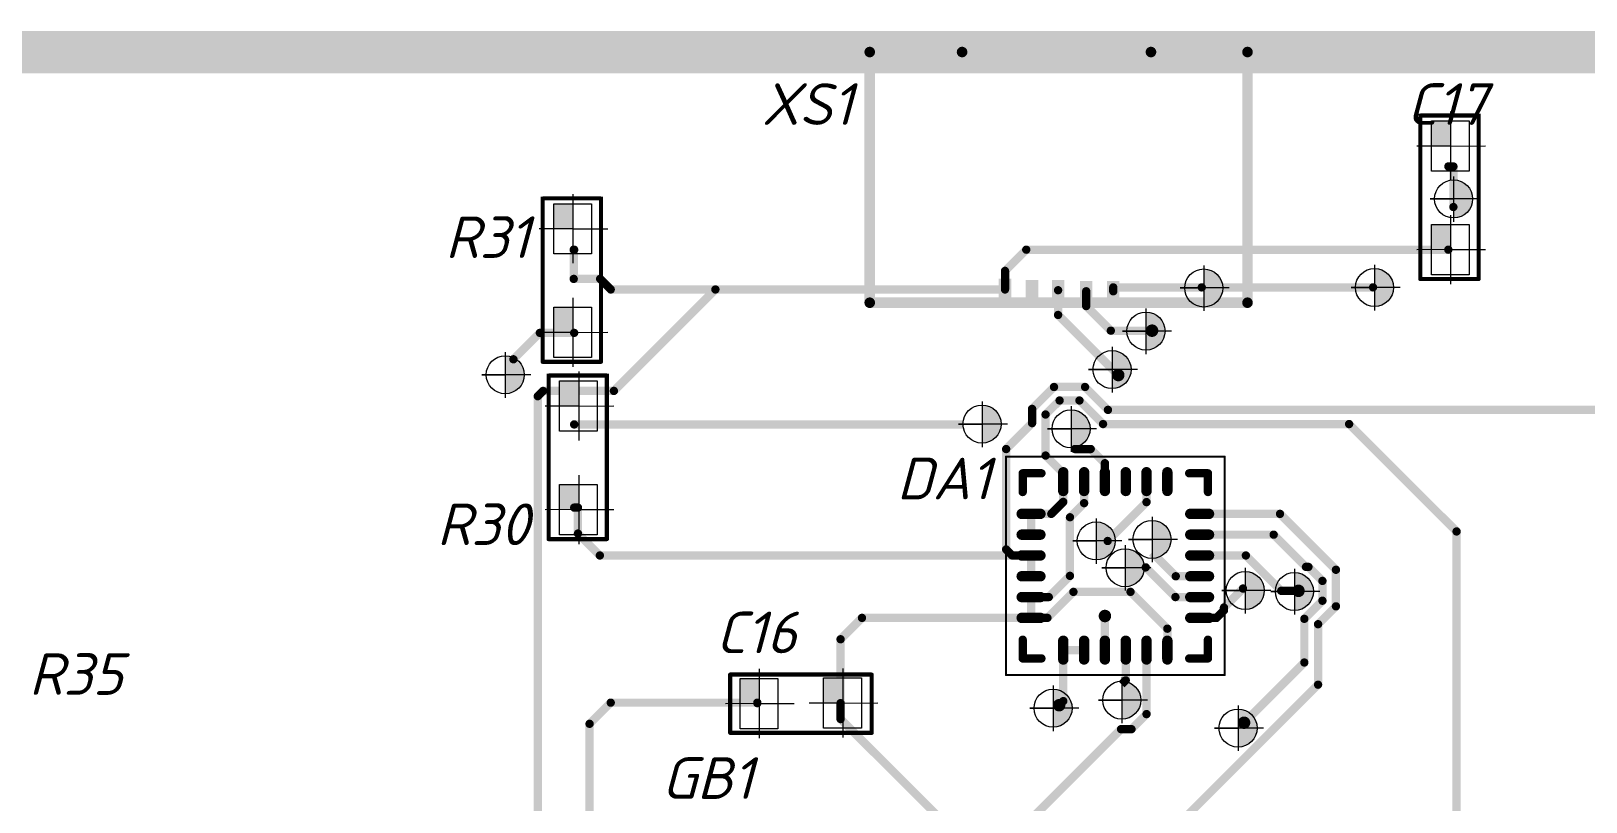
# Model space of a CAD drawing. Header units: millimetres. Extents: x 143 to 740, y 82 to 502.
# Drawn here: x 274.9 to 349.6, y 426.4 to 463.4 of the extents above; entities that cross this region are included whole.
import ezdxf

# ---------------------------------------------------------------- set-up
doc = ezdxf.new("R2010")
doc.units = ezdxf.units.MM
doc.header["$LTSCALE"] = 0.5
doc.layers.get('0').update_dxf_attribs({"lineweight": 60})
doc.layers.add('СПЛТОНК', color=7, linetype='Continuous', lineweight=20)
doc.styles.get("Standard").update_dxf_attribs({"font": 'isocpeui.ttf', "width": 0.9})

# ---------------------------------------------------------------- blocks, each defined once
blk = doc.blocks.new('USB_2')
at = {"const_width": 0.254}
for points in [[(1.625, -5.7), (7.65, -5.7)], [(1.625, -5.7), (1.625, -14.775)], [(7.65, -5.7), (7.65, -7.919)], [(7.65, -7.919), (7.65, -12.456)], [(7.65, -12.456), (7.65, -14.775)], [(1.625, -14.775), (7.65, -14.775)]]:
    blk.add_lwpolyline(points, dxfattribs=at)
at = {"const_width": 0.127}
for points in [[(1.562, -5.7, 1), (1.689, -5.7, 1)], [(1.562, -5.7, 1), (1.689, -5.7, 1)], [(7.587, -5.7, 1), (7.714, -5.7, 1)], [(7.587, -5.7, 1), (7.714, -5.7, 1)], [(7.587, -7.919, 1), (7.714, -7.919, 1)], [(7.587, -7.919, 1), (7.714, -7.919, 1)], [(7.587, -12.456, 1), (7.714, -12.456, 1)], [(7.587, -12.456, 1), (7.714, -12.456, 1)], [(1.562, -14.775, 1), (1.689, -14.775, 1)], [(1.562, -14.775, 1), (1.689, -14.775, 1)], [(7.587, -14.775, 1), (7.714, -14.775, 1)], [(7.587, -14.775, 1), (7.714, -14.775, 1)]]:
    blk.add_lwpolyline(points, format="xyb", close=True, dxfattribs=at)
for points in [[(2.2, -9.1), (2.2, -8.8), (1.7, -9.1), (1.7, -8.8)], [(2.175, -9.75), (2.175, -9.45), (1.675, -9.75), (1.675, -9.45)], [(2.175, -10.375), (2.175, -10.075), (1.675, -10.375), (1.675, -10.075)], [(2.15, -11.05), (2.15, -10.75), (1.65, -11.05), (1.65, -10.75)], [(2.15, -11.7), (2.15, -11.4), (1.65, -11.7), (1.65, -11.4)]]:
    blk.add_solid(points)
blk = doc.blocks.new('BQ24295_50')
for points, const_width in [([(-2.625, 2.625), (-2.625, -2.625)], 0.05), ([(2.625, 2.625), (-2.625, 2.625)], 0.05), ([(2.625, 2.625), (2.625, -2.625)], 0.05), ([(-1.775, 2.225), (-2.225, 2.225)], 0.2), ([(-2.225, 2.225), (-2.225, 1.775)], 0.2), ([(-1.25, 2.25), (-1.25, 1.8)], 0.25), ([(-0.75, 2.25), (-0.75, 1.8)], 0.25), ([(-0.25, 2.25), (-0.25, 1.8)], 0.25), ([(0.25, 2.25), (0.25, 1.8)], 0.25), ([(0.75, 2.25), (0.75, 1.8)], 0.25), ([(1.25, 2.25), (1.25, 1.8)], 0.25), ([(2.225, 2.225), (1.775, 2.225)], 0.2), ([(2.225, 2.225), (2.225, 1.775)], 0.2), ([(-2.25, 1.25), (-1.8, 1.25)], 0.25), ([(1.8, 1.25), (2.25, 1.25)], 0.25), ([(-2.25, 0.75), (-1.8, 0.75)], 0.25), ([(1.8, 0.75), (2.25, 0.75)], 0.25), ([(-2.25, 0.25), (-1.8, 0.25)], 0.25), ([(1.8, 0.25), (2.25, 0.25)], 0.25), ([(-2.25, -0.25), (-1.8, -0.25)], 0.25), ([(1.8, -0.25), (2.25, -0.25)], 0.25), ([(-2.25, -0.75), (-1.8, -0.75)], 0.25), ([(1.8, -0.75), (2.25, -0.75)], 0.25), ([(-2.25, -1.25), (-1.8, -1.25)], 0.25), ([(1.8, -1.25), (2.25, -1.25)], 0.25), ([(-2.225, -1.775), (-2.225, -2.225)], 0.2), ([(-1.25, -1.8), (-1.25, -2.25)], 0.25), ([(-0.75, -1.8), (-0.75, -2.25)], 0.25), ([(-0.25, -1.8), (-0.25, -2.25)], 0.25), ([(0.25, -1.8), (0.25, -2.25)], 0.25), ([(0.75, -1.8), (0.75, -2.25)], 0.25), ([(1.25, -1.8), (1.25, -2.25)], 0.25), ([(2.225, -1.775), (2.225, -2.225)], 0.2), ([(-1.775, -2.225), (-2.225, -2.225)], 0.2), ([(2.225, -2.225), (1.775, -2.225)], 0.2), ([(2.625, -2.625), (-2.625, -2.625)], 0.05)]:
    blk.add_lwpolyline(points, dxfattribs=dict(const_width=const_width))
for points, const_width in [([(-2.638, 2.625, 1), (-2.613, 2.625, 1)], 0.025), ([(-2.638, 2.625, 1), (-2.613, 2.625, 1)], 0.025), ([(2.613, 2.625, 1), (2.638, 2.625, 1)], 0.025), ([(2.613, 2.625, 1), (2.638, 2.625, 1)], 0.025), ([(-2.275, 2.225, 1), (-2.175, 2.225, 1)], 0.1), ([(-2.275, 2.225, 1), (-2.175, 2.225, 1)], 0.1), ([(-1.825, 2.225, 1), (-1.725, 2.225, 1)], 0.1), ([(-1.312, 2.25, 1), (-1.188, 2.25, 1)], 0.125), ([(-0.812, 2.25, 1), (-0.687, 2.25, 1)], 0.125), ([(-0.313, 2.25, 1), (-0.188, 2.25, 1)], 0.125), ([(0.188, 2.25, 1), (0.313, 2.25, 1)], 0.125), ([(0.687, 2.25, 1), (0.812, 2.25, 1)], 0.125), ([(1.188, 2.25, 1), (1.313, 2.25, 1)], 0.125), ([(1.725, 2.225, 1), (1.825, 2.225, 1)], 0.1), ([(2.175, 2.225, 1), (2.275, 2.225, 1)], 0.1), ([(2.175, 2.225, 1), (2.275, 2.225, 1)], 0.1), ([(-2.275, 1.775, 1), (-2.175, 1.775, 1)], 0.1), ([(-1.312, 1.8, 1), (-1.188, 1.8, 1)], 0.125), ([(-0.812, 1.8, 1), (-0.687, 1.8, 1)], 0.125), ([(-0.313, 1.8, 1), (-0.188, 1.8, 1)], 0.125), ([(0.188, 1.8, 1), (0.313, 1.8, 1)], 0.125), ([(0.687, 1.8, 1), (0.812, 1.8, 1)], 0.125), ([(1.188, 1.8, 1), (1.313, 1.8, 1)], 0.125), ([(2.175, 1.775, 1), (2.275, 1.775, 1)], 0.1), ([(-2.313, 1.25, 1), (-2.188, 1.25, 1)], 0.125), ([(-1.863, 1.25, 1), (-1.738, 1.25, 1)], 0.125), ([(1.737, 1.25, 1), (1.862, 1.25, 1)], 0.125), ([(2.187, 1.25, 1), (2.312, 1.25, 1)], 0.125), ([(-2.313, 0.75, 1), (-2.188, 0.75, 1)], 0.125), ([(-1.863, 0.75, 1), (-1.738, 0.75, 1)], 0.125), ([(1.737, 0.75, 1), (1.862, 0.75, 1)], 0.125), ([(2.187, 0.75, 1), (2.312, 0.75, 1)], 0.125), ([(-2.313, 0.25, 1), (-2.188, 0.25, 1)], 0.125), ([(-1.863, 0.25, 1), (-1.738, 0.25, 1)], 0.125), ([(1.737, 0.25, 1), (1.862, 0.25, 1)], 0.125), ([(2.187, 0.25, 1), (2.312, 0.25, 1)], 0.125), ([(-2.313, -0.25, 1), (-2.188, -0.25, 1)], 0.125), ([(-1.863, -0.25, 1), (-1.738, -0.25, 1)], 0.125), ([(1.737, -0.25, 1), (1.862, -0.25, 1)], 0.125), ([(2.187, -0.25, 1), (2.312, -0.25, 1)], 0.125), ([(-2.313, -0.75, 1), (-2.188, -0.75, 1)], 0.125), ([(-1.863, -0.75, 1), (-1.738, -0.75, 1)], 0.125), ([(1.737, -0.75, 1), (1.862, -0.75, 1)], 0.125), ([(2.187, -0.75, 1), (2.312, -0.75, 1)], 0.125), ([(-2.313, -1.25, 1), (-2.188, -1.25, 1)], 0.125), ([(-1.863, -1.25, 1), (-1.738, -1.25, 1)], 0.125), ([(1.737, -1.25, 1), (1.862, -1.25, 1)], 0.125), ([(2.187, -1.25, 1), (2.312, -1.25, 1)], 0.125), ([(-2.275, -1.775, 1), (-2.175, -1.775, 1)], 0.1), ([(-1.312, -1.8, 1), (-1.188, -1.8, 1)], 0.125), ([(-0.812, -1.8, 1), (-0.687, -1.8, 1)], 0.125), ([(-0.313, -1.8, 1), (-0.188, -1.8, 1)], 0.125), ([(0.188, -1.8, 1), (0.313, -1.8, 1)], 0.125), ([(0.687, -1.8, 1), (0.812, -1.8, 1)], 0.125), ([(1.188, -1.8, 1), (1.313, -1.8, 1)], 0.125), ([(2.175, -1.775, 1), (2.275, -1.775, 1)], 0.1), ([(-2.275, -2.225, 1), (-2.175, -2.225, 1)], 0.1), ([(-2.275, -2.225, 1), (-2.175, -2.225, 1)], 0.1), ([(-1.825, -2.225, 1), (-1.725, -2.225, 1)], 0.1), ([(-1.312, -2.25, 1), (-1.188, -2.25, 1)], 0.125), ([(-0.812, -2.25, 1), (-0.687, -2.25, 1)], 0.125), ([(-0.313, -2.25, 1), (-0.188, -2.25, 1)], 0.125), ([(0.188, -2.25, 1), (0.313, -2.25, 1)], 0.125), ([(0.687, -2.25, 1), (0.812, -2.25, 1)], 0.125), ([(1.188, -2.25, 1), (1.313, -2.25, 1)], 0.125), ([(1.725, -2.225, 1), (1.825, -2.225, 1)], 0.1), ([(2.175, -2.225, 1), (2.275, -2.225, 1)], 0.1), ([(2.175, -2.225, 1), (2.275, -2.225, 1)], 0.1), ([(-2.638, -2.625, 1), (-2.613, -2.625, 1)], 0.025), ([(-2.638, -2.625, 1), (-2.613, -2.625, 1)], 0.025), ([(2.613, -2.625, 1), (2.638, -2.625, 1)], 0.025), ([(2.613, -2.625, 1), (2.638, -2.625, 1)], 0.025)]:
    blk.add_lwpolyline(points, format="xyb", close=True, dxfattribs=dict(const_width=const_width))
blk = doc.blocks.new('CH0805R_23')
at = {"lineweight": 0}
h = blk.add_hatch(color=256, dxfattribs=at)
h.dxf.hatch_style = 1
h.paths.add_polyline_path([(-0.389, -0.036), (-0.389, 0.435), (-0.995, 0.435), (-0.992, -0.036)])
h = blk.add_hatch(color=256, dxfattribs=at)
h.dxf.hatch_style = 1
h.paths.add_polyline_path([(2.101, -0.036), (2.101, 0.435), (1.495, 0.435), (1.498, -0.036)])
for p, q in [((-0.992, -0.036), (-0.997, 0.782)), ((1.498, -0.036), (1.494, 0.782)), ((-1.822, -0.036), (-0.16, -0.036)), ((-0.992, -0.036), (-0.991, -0.863)), ((0.669, -0.036), (2.33, -0.036)), ((1.498, -0.036), (1.5, -0.863))]:
    blk.add_line(p, q, dxfattribs=at)
at = {"const_width": 0.1}
for points in [[(-1.7, 0.7), (2.273, 0.7)], [(-1.7, 0.7), (-1.7, -0.7)], [(2.231, 0.7), (2.231, -0.7)], [(-1.7, -0.7), (2.273, -0.7)]]:
    blk.add_lwpolyline(points, dxfattribs=at)
at = {"const_width": 0.05}
for points in [[(-1.725, 0.7, 1), (-1.675, 0.7, 1)], [(-1.725, 0.7, 1), (-1.675, 0.7, 1)], [(-1.725, -0.7, 1), (-1.675, -0.7, 1)], [(-1.725, -0.7, 1), (-1.675, -0.7, 1)]]:
    blk.add_lwpolyline(points, format="xyb", close=True, dxfattribs=at)
at = {"lineweight": 0}
for points in [[(-1.597, 0.435), (-0.389, 0.435), (-0.389, -0.47), (-1.597, -0.47)], [(0.893, 0.435), (2.101, 0.435), (2.101, -0.47), (0.893, -0.47)]]:
    blk.add_lwpolyline(points, close=True, dxfattribs=at)
blk = doc.blocks.new('CH0805R_41')
at = {"lineweight": 0}
h = blk.add_hatch(color=256, dxfattribs=at)
h.dxf.hatch_style = 1
h.paths.add_polyline_path([(-0.991, 0.607), (-1.462, 0.607), (-1.462, 0.001), (-0.991, 0.003)])
h = blk.add_hatch(color=256, dxfattribs=at)
h.dxf.hatch_style = 1
h.paths.add_polyline_path([(1.017, 0.619), (0.546, 0.619), (0.546, 0.013), (1.017, 0.015)])
for p, q in [((-0.991, -0.826), (-0.991, 0.836)), ((1.017, -0.814), (1.017, 0.848)), ((-0.991, 0.003), (-1.808, -0.001)), ((-0.991, 0.003), (-0.163, 0.005)), ((1.017, 0.015), (0.2, 0.011)), ((1.017, 0.015), (1.845, 0.017))]:
    blk.add_line(p, q, dxfattribs=at)
at = {"const_width": 0.1}
for points in [[(-1.7, 0.7), (1.7, 0.7)], [(-1.7, -0.7), (-1.7, 0.7)], [(1.7, -0.7), (1.7, 0.7)], [(-1.7, -0.7), (1.7, -0.7)]]:
    blk.add_lwpolyline(points, dxfattribs=at)
at = {"const_width": 0.05}
for points in [[(-1.725, 0.7, 1), (-1.675, 0.7, 1)], [(-1.725, 0.7, 1), (-1.675, 0.7, 1)], [(1.675, 0.7, 1), (1.725, 0.7, 1)], [(1.675, 0.7, 1), (1.725, 0.7, 1)], [(-1.725, -0.7, 1), (-1.675, -0.7, 1)], [(-1.725, -0.7, 1), (-1.675, -0.7, 1)], [(1.675, -0.7, 1), (1.725, -0.7, 1)], [(1.675, -0.7, 1), (1.725, -0.7, 1)]]:
    blk.add_lwpolyline(points, format="xyb", close=True, dxfattribs=at)
at = {"lineweight": 0}
for points in [[(-1.462, -0.601), (-1.462, 0.607), (-0.556, 0.607), (-0.556, -0.601)], [(0.546, -0.589), (0.546, 0.619), (1.452, 0.619), (1.452, -0.589)]]:
    blk.add_lwpolyline(points, close=True, dxfattribs=at)

msp = doc.modelspace()

# ---------------------------------------------------------------- hatches: boundary and pattern name
at = {"lineweight": 0}
h = msp.add_hatch(color=256, dxfattribs=at)
h.dxf.hatch_style = 1
h.paths.add_polyline_path([(343.207, 456.252), (343.207, 455.337), (344.122, 455.337, 0.414214)])
h.paths.add_polyline_path([(344.122, 455.337), (343.207, 455.337), (343.207, 454.422, 0.414214)])
h = msp.add_hatch(color=256, dxfattribs=at)
h.dxf.hatch_style = 1
h.paths.add_polyline_path([(331.204, 451.971), (331.204, 451.057), (332.119, 451.057, 0.414214)])
h.paths.add_polyline_path([(332.119, 451.057), (331.204, 451.057), (331.204, 450.142, 0.414214)])
h = msp.add_hatch(color=256, dxfattribs=at)
h.dxf.hatch_style = 1
h.paths.add_polyline_path([(339.409, 451.996), (339.409, 451.081), (340.324, 451.081, 0.414214)])
h.paths.add_polyline_path([(340.324, 451.081), (339.409, 451.081), (339.409, 450.166, 0.414214)])
h = msp.add_hatch(color=256, dxfattribs=at)
h.dxf.hatch_style = 1
h.paths.add_polyline_path([(328.428, 449.901), (328.428, 448.986), (329.343, 448.986, 0.414214)])
h.paths.add_polyline_path([(329.343, 448.986), (328.428, 448.986), (328.428, 448.071, 0.414214)])
h = msp.add_hatch(color=256, dxfattribs=at)
h.dxf.hatch_style = 1
h.paths.add_polyline_path([(297.642, 447.799), (297.642, 446.885), (298.557, 446.885, 0.414214)])
h.paths.add_polyline_path([(298.557, 446.885), (297.642, 446.885), (297.642, 445.97, 0.414214)])
h = msp.add_hatch(color=256, dxfattribs=at)
h.dxf.hatch_style = 1
h.paths.add_polyline_path([(326.797, 448.052), (326.797, 447.137), (327.712, 447.137, 0.414214)])
h.paths.add_polyline_path([(327.712, 447.137), (326.797, 447.137), (326.797, 446.222, 0.414214)])
h = msp.add_hatch(color=256, dxfattribs=at)
h.dxf.hatch_style = 1
h.paths.add_polyline_path([(320.551, 445.431), (320.551, 444.516), (321.466, 444.516, 0.414214)])
h.paths.add_polyline_path([(321.466, 444.516), (320.551, 444.516), (320.551, 443.601, 0.414214)])
h = msp.add_hatch(color=256, dxfattribs=at)
h.dxf.hatch_style = 1
h.paths.add_polyline_path([(324.829, 445.202), (324.829, 444.287), (325.744, 444.287, 0.414214)])
h.paths.add_polyline_path([(325.744, 444.287), (324.829, 444.287), (324.829, 443.372, 0.414214)])
h = msp.add_hatch(color=256, dxfattribs=at)
h.dxf.hatch_style = 1
h.paths.add_polyline_path([(326.039, 439.814), (326.039, 438.899), (326.954, 438.899, 0.414214)])
h.paths.add_polyline_path([(326.954, 438.899), (326.039, 438.899), (326.039, 437.984, 0.414214)])
h = msp.add_hatch(color=256, dxfattribs=at)
h.dxf.hatch_style = 1
h.paths.add_polyline_path([(328.717, 439.887), (328.717, 438.972), (329.632, 438.972, 0.414214)])
h.paths.add_polyline_path([(329.632, 438.972), (328.717, 438.972), (328.717, 438.057, 0.414214)])
h = msp.add_hatch(color=256, dxfattribs=at)
h.dxf.hatch_style = 1
h.paths.add_polyline_path([(327.427, 438.525), (327.427, 437.61), (328.342, 437.61, 0.414214)])
h.paths.add_polyline_path([(328.342, 437.61), (327.427, 437.61), (327.427, 436.695, 0.414214)])
h = msp.add_hatch(color=256, dxfattribs=at)
h.dxf.hatch_style = 1
h.paths.add_polyline_path([(333.197, 437.431), (333.197, 436.516), (334.112, 436.516, 0.414214)])
h.paths.add_polyline_path([(334.112, 436.516), (333.197, 436.516), (333.197, 435.601, 0.414214)])
h = msp.add_hatch(color=256, dxfattribs=at)
h.dxf.hatch_style = 1
h.paths.add_polyline_path([(335.558, 437.382), (335.558, 436.467), (336.473, 436.467, 0.414214)])
h.paths.add_polyline_path([(336.473, 436.467), (335.558, 436.467), (335.558, 435.552, 0.414214)])
h = msp.add_hatch(color=256, dxfattribs=at)
h.dxf.hatch_style = 1
h.paths.add_polyline_path([(327.267, 432.158), (327.267, 431.243), (328.182, 431.243, 0.414214)])
h.paths.add_polyline_path([(328.182, 431.243), (327.267, 431.243), (327.267, 430.328, 0.414214)])
h = msp.add_hatch(color=256, dxfattribs=at)
h.dxf.hatch_style = 1
h.paths.add_polyline_path([(323.966, 431.773), (323.966, 430.858), (324.881, 430.858, 0.414214)])
h.paths.add_polyline_path([(324.881, 430.858), (323.966, 430.858), (323.966, 429.943, 0.414214)])
h = msp.add_hatch(color=256, dxfattribs=at)
h.dxf.hatch_style = 1
h.paths.add_polyline_path([(332.85, 430.818), (332.85, 429.903), (333.765, 429.903, 0.414214)])
h.paths.add_polyline_path([(333.765, 429.903), (332.85, 429.903), (332.85, 428.988, 0.414214)])

# ---------------------------------------------------------------- linework, layer by layer
for points, const_width in [([(217.687, 462.392), (418.704, 462.392)], 2.032), ([(342.955, 456.899), (343.198, 456.899)], 0.4), ([(343.198, 454.949), (343.198, 456.899)], 0.4), ([(300.933, 451.494), (300.933, 452.899)], 0.4), ([(300.933, 452.899), (300.955, 452.899)], 0.4), ([(321.655, 451.879), (322.675, 452.899)], 0.4), ([(322.675, 452.899), (342.955, 452.899)], 0.4), ([(321.655, 450.999), (321.655, 451.879)], 0.4), ([(300.933, 451.494), (302.203, 451.494)], 0.4), ([(302.203, 451.494), (302.711, 450.986)], 0.4), ([(321.655, 450.986), (321.655, 450.999)], 0.4), ([(326.855, 451.088), (331.108, 451.088)], 0.4), ([(326.855, 450.899), (326.855, 451.088)], 0.4), ([(331.108, 451.088), (339.338, 451.088)], 0.4), ([(302.711, 450.986), (307.74, 450.986)], 0.4), ([(302.863, 446.109), (307.74, 450.986)], 0.4), ([(307.74, 450.986), (321.655, 450.986)], 0.4), ([(324.205, 449.761), (324.205, 450.949)], 0.4), ([(325.555, 450.189), (325.555, 450.899)], 0.4), ([(324.205, 449.761), (327.095, 446.871)], 0.4), ([(325.555, 450.189), (326.739, 449.005)], 0.4), ([(298.037, 447.629), (299.307, 448.899)], 0.4), ([(299.307, 448.899), (300.955, 448.899)], 0.4), ([(326.739, 449.005), (328.72, 449.005)], 0.4), ([(298.037, 446.465), (298.037, 447.629)], 0.4), ([(299.206, 445.855), (299.46, 446.109)], 0.4), ([(299.206, 421.743), (299.206, 445.855)], 0.4), ([(299.46, 446.109), (302.863, 446.109)], 0.4), ([(322.955, 445.245), (324.01, 446.299)], 0.4), ([(324.01, 446.299), (325.501, 446.299)], 0.4), ([(325.501, 446.299), (326.601, 445.199)], 0.4), ([(322.955, 444.561), (322.955, 445.245)], 0.4), ([(323.605, 444.976), (324.279, 445.649)], 0.4), ([(324.279, 445.649), (325.232, 445.649)], 0.4), ([(325.232, 445.649), (326.365, 444.516)], 0.4), ([(326.601, 445.199), (378.471, 445.199)], 0.4), ([(300.955, 444.499), (319.67, 444.499)], 0.4), ([(321.71, 443.315), (322.955, 444.561)], 0.4), ([(323.605, 443.002), (323.605, 444.976)], 0.4), ([(326.365, 444.516), (338.188, 444.516)], 0.4), ([(338.188, 444.516), (343.351, 439.353)], 0.4), ([(321.71, 438.489), (321.71, 443.315)], 0.4), ([(323.605, 443.002), (324.455, 442.152)], 0.4), ([(325.012, 443.315), (325.774, 443.315)], 0.4), ([(325.774, 443.315), (326.455, 442.634)], 0.4), ([(324.455, 441.749), (324.455, 442.152)], 0.4), ([(326.455, 441.749), (326.455, 442.634)], 0.4), ([(324.455, 440.775), (324.455, 441.749)], 0.4), ([(325.455, 440.715), (325.455, 441.749)], 0.4), ([(328.455, 440.764), (328.455, 441.749)], 0.4), ([(323.879, 440.199), (324.455, 440.775)], 0.4), ([(324.776, 440.036), (325.455, 440.715)], 0.4), ([(326.587, 438.896), (328.455, 440.764)], 0.4), ([(300.955, 440.499), (301.136, 440.499)], 0.4), ([(301.136, 439.251), (301.136, 440.499)], 0.4), ([(322.905, 440.199), (323.879, 440.199)], 0.4), ([(322.905, 439.199), (322.905, 440.199)], 0.4), ([(324.776, 437.219), (324.776, 440.036)], 0.4), ([(331.005, 440.199), (334.867, 440.199)], 0.4), ([(334.867, 440.199), (337.555, 437.511)], 0.4), ([(301.136, 439.251), (302.188, 438.199)], 0.4), ([(331.005, 439.199), (334.564, 439.199)], 0.4), ([(334.564, 439.199), (336.114, 437.649)], 0.4), ([(343.351, 418.099), (343.351, 439.353)], 0.4), ([(321.71, 438.489), (322, 438.199)], 0.4), ([(328.72, 438.337), (329.858, 437.199)], 0.4), ([(302.188, 438.199), (322, 438.199)], 0.4), ([(322, 438.199), (322.905, 438.199)], 0.4), ([(322.905, 437.199), (322.905, 438.199)], 0.4), ([(328.416, 437.626), (329.842, 436.199)], 0.4), ([(331.005, 438.199), (333.227, 438.199)], 0.4), ([(333.227, 438.199), (334.927, 436.499)], 0.4), ([(336.114, 437.649), (336.232, 437.649)], 0.4), ([(336.232, 437.649), (336.905, 436.976)], 0.4), ([(323.756, 436.199), (324.776, 437.219)], 0.4), ([(329.858, 437.199), (331.005, 437.199)], 0.4), ([(336.905, 436.023), (336.905, 436.976)], 0.4), ([(337.555, 435.754), (337.555, 437.511)], 0.4), ([(322.905, 436.199), (323.756, 436.199)], 0.4), ([(322.905, 435.199), (322.905, 436.199)], 0.4), ([(323.691, 435.199), (324.941, 436.449)], 0.4), ([(324.941, 436.449), (327.685, 436.449)], 0.4), ([(327.685, 436.449), (329.455, 434.679)], 0.4), ([(329.842, 436.199), (331.005, 436.199)], 0.4), ([(332.175, 435.695), (333.089, 436.61)], 0.4), ([(334.927, 436.499), (335.755, 436.499)], 0.4), ([(331.819, 435.199), (332.175, 435.555)], 0.4), ([(332.175, 435.555), (332.175, 435.695)], 0.4), ([(336.036, 435.153), (336.905, 436.023)], 0.4), ([(336.696, 434.895), (337.555, 435.754)], 0.4), ([(313.755, 434.171), (314.783, 435.199)], 0.4), ([(314.783, 435.199), (322.905, 435.199)], 0.4), ([(322.905, 435.199), (323.691, 435.199)], 0.4), ([(326.455, 433.649), (326.455, 435.289)], 0.4), ([(329.455, 433.649), (329.455, 434.679)], 0.4), ([(331.005, 435.199), (331.819, 435.199)], 0.4), ([(336.036, 433.054), (336.036, 435.153)], 0.4), ([(336.696, 431.987), (336.696, 434.895)], 0.4), ([(313.755, 431.099), (313.755, 434.171)], 0.4), ([(324.455, 433.649), (325.455, 433.649)], 0.4), ([(324.455, 431.199), (324.455, 433.649)], 0.4), ([(327.455, 432.195), (327.455, 433.649)], 0.4), ([(328.455, 430.573), (328.455, 433.649)], 0.4), ([(333.14, 430.158), (336.036, 433.054)], 0.4), ([(327.255, 431.995), (327.455, 432.195)], 0.4), ([(328.955, 424.246), (336.696, 431.987)], 0.4), ([(301.695, 430.107), (302.711, 431.123)], 0.4), ([(302.711, 431.123), (309.755, 431.123)], 0.4), ([(309.755, 431.099), (309.755, 431.123)], 0.4), ([(313.755, 430.335), (313.755, 431.099)], 0.4), ([(324.255, 430.999), (324.455, 431.199)], 0.4), ([(301.695, 423.463), (301.695, 430.107)], 0.4), ([(313.755, 430.335), (318.555, 425.535)], 0.4), ([(327.732, 429.849), (328.455, 430.573)], 0.4), ([(322.555, 425.175), (327.229, 429.849)], 0.4), ([(327.229, 429.849), (327.732, 429.849)], 0.4)]:
    msp.add_lwpolyline(points, dxfattribs=dict(const_width=const_width))
for points, const_width in [([(342.855, 456.899, 1), (343.055, 456.899, 1)], 0.2), ([(343.098, 456.899, 1), (343.298, 456.899, 1)], 0.2), ([(343.098, 456.899, 1), (343.298, 456.899, 1)], 0.2), ([(343.098, 454.949, 1), (343.298, 454.949, 1)], 0.2), ([(300.833, 452.899, 1), (301.033, 452.899, 1)], 0.2), ([(300.833, 452.899, 1), (301.033, 452.899, 1)], 0.2), ([(300.855, 452.899, 1), (301.055, 452.899, 1)], 0.2), ([(322.575, 452.899, 1), (322.775, 452.899, 1)], 0.2), ([(322.575, 452.899, 1), (322.775, 452.899, 1)], 0.2), ([(342.855, 452.899, 1), (343.055, 452.899, 1)], 0.2), ([(321.555, 451.879, 1), (321.755, 451.879, 1)], 0.2), ([(321.555, 451.879, 1), (321.755, 451.879, 1)], 0.2), ([(300.833, 451.494, 1), (301.033, 451.494, 1)], 0.2), ([(300.833, 451.494, 1), (301.033, 451.494, 1)], 0.2), ([(302.103, 451.494, 1), (302.303, 451.494, 1)], 0.2), ([(302.103, 451.494, 1), (302.303, 451.494, 1)], 0.2), ([(321.555, 450.999, 1), (321.755, 450.999, 1)], 0.2), ([(321.555, 450.999, 1), (321.755, 450.999, 1)], 0.2), ([(326.755, 451.088, 1), (326.955, 451.088, 1)], 0.2), ([(326.755, 451.088, 1), (326.955, 451.088, 1)], 0.2), ([(331.008, 451.088, 1), (331.208, 451.088, 1)], 0.2), ([(331.008, 451.088, 1), (331.208, 451.088, 1)], 0.2), ([(339.238, 451.088, 1), (339.438, 451.088, 1)], 0.2), ([(302.611, 450.986, 1), (302.811, 450.986, 1)], 0.2), ([(302.611, 450.986, 1), (302.811, 450.986, 1)], 0.2), ([(307.64, 450.986, 1), (307.84, 450.986, 1)], 0.2), ([(307.64, 450.986, 1), (307.84, 450.986, 1)], 0.2), ([(307.64, 450.986, 1), (307.84, 450.986, 1)], 0.2), ([(321.555, 450.986, 1), (321.755, 450.986, 1)], 0.2), ([(321.555, 450.986, 1), (321.755, 450.986, 1)], 0.2), ([(324.105, 450.949, 1), (324.305, 450.949, 1)], 0.2), ([(325.455, 450.899, 1), (325.655, 450.899, 1)], 0.2), ([(326.755, 450.899, 1), (326.955, 450.899, 1)], 0.2), ([(324.105, 449.761, 1), (324.305, 449.761, 1)], 0.2), ([(324.105, 449.761, 1), (324.305, 449.761, 1)], 0.2), ([(325.455, 450.189, 1), (325.655, 450.189, 1)], 0.2), ([(325.455, 450.189, 1), (325.655, 450.189, 1)], 0.2), ([(299.207, 448.899, 1), (299.407, 448.899, 1)], 0.2), ([(299.207, 448.899, 1), (299.407, 448.899, 1)], 0.2), ([(300.855, 448.899, 1), (301.055, 448.899, 1)], 0.2), ([(326.639, 449.005, 1), (326.839, 449.005, 1)], 0.2), ([(326.639, 449.005, 1), (326.839, 449.005, 1)], 0.2), ([(328.57, 449.005, 1), (328.87, 449.005, 1)], 0.3), ([(328.62, 449.005, 1), (328.82, 449.005, 1)], 0.2), ([(297.937, 447.629, 1), (298.137, 447.629, 1)], 0.2), ([(297.937, 447.629, 1), (298.137, 447.629, 1)], 0.2), ([(326.945, 446.871, 1), (327.245, 446.871, 1)], 0.3), ([(326.995, 446.871, 1), (327.195, 446.871, 1)], 0.2), ([(299.106, 445.855, 1), (299.306, 445.855, 1)], 0.2), ([(299.106, 445.855, 1), (299.306, 445.855, 1)], 0.2), ([(299.36, 446.109, 1), (299.56, 446.109, 1)], 0.2), ([(299.36, 446.109, 1), (299.56, 446.109, 1)], 0.2), ([(302.763, 446.109, 1), (302.963, 446.109, 1)], 0.2), ([(302.763, 446.109, 1), (302.963, 446.109, 1)], 0.2), ([(323.91, 446.299, 1), (324.11, 446.299, 1)], 0.2), ([(323.91, 446.299, 1), (324.11, 446.299, 1)], 0.2), ([(325.401, 446.299, 1), (325.601, 446.299, 1)], 0.2), ([(325.401, 446.299, 1), (325.601, 446.299, 1)], 0.2), ([(322.855, 445.245, 1), (323.055, 445.245, 1)], 0.2), ([(322.855, 445.245, 1), (323.055, 445.245, 1)], 0.2), ([(324.179, 445.649, 1), (324.379, 445.649, 1)], 0.2), ([(324.179, 445.649, 1), (324.379, 445.649, 1)], 0.2), ([(325.132, 445.649, 1), (325.332, 445.649, 1)], 0.2), ([(325.132, 445.649, 1), (325.332, 445.649, 1)], 0.2), ([(326.501, 445.199, 1), (326.701, 445.199, 1)], 0.2), ([(326.501, 445.199, 1), (326.701, 445.199, 1)], 0.2), ([(300.855, 444.499, 1), (301.055, 444.499, 1)], 0.2), ([(322.855, 444.561, 1), (323.055, 444.561, 1)], 0.2), ([(322.855, 444.561, 1), (323.055, 444.561, 1)], 0.2), ([(323.505, 444.976, 1), (323.705, 444.976, 1)], 0.2), ([(323.505, 444.976, 1), (323.705, 444.976, 1)], 0.2), ([(326.265, 444.516, 1), (326.465, 444.516, 1)], 0.2), ([(326.265, 444.516, 1), (326.465, 444.516, 1)], 0.2), ([(338.088, 444.516, 1), (338.288, 444.516, 1)], 0.2), ([(338.088, 444.516, 1), (338.288, 444.516, 1)], 0.2), ([(321.61, 443.315, 1), (321.81, 443.315, 1)], 0.2), ([(321.61, 443.315, 1), (321.81, 443.315, 1)], 0.2), ([(323.505, 443.002, 1), (323.705, 443.002, 1)], 0.2), ([(323.505, 443.002, 1), (323.705, 443.002, 1)], 0.2), ([(324.912, 443.315, 1), (325.112, 443.315, 1)], 0.2), ([(324.912, 443.315, 1), (325.112, 443.315, 1)], 0.2), ([(325.674, 443.315, 1), (325.874, 443.315, 1)], 0.2), ([(325.674, 443.315, 1), (325.874, 443.315, 1)], 0.2), ([(324.355, 442.152, 1), (324.555, 442.152, 1)], 0.2), ([(324.355, 442.152, 1), (324.555, 442.152, 1)], 0.2), ([(326.355, 442.634, 1), (326.555, 442.634, 1)], 0.2), ([(326.355, 442.634, 1), (326.555, 442.634, 1)], 0.2), ([(324.355, 441.749, 1), (324.555, 441.749, 1)], 0.2), ([(324.355, 441.749, 1), (324.555, 441.749, 1)], 0.2), ([(325.355, 441.749, 1), (325.555, 441.749, 1)], 0.2), ([(326.355, 441.749, 1), (326.555, 441.749, 1)], 0.2), ([(328.355, 441.749, 1), (328.555, 441.749, 1)], 0.2), ([(324.355, 440.775, 1), (324.555, 440.775, 1)], 0.2), ([(324.355, 440.775, 1), (324.555, 440.775, 1)], 0.2), ([(325.355, 440.715, 1), (325.555, 440.715, 1)], 0.2), ([(325.355, 440.715, 1), (325.555, 440.715, 1)], 0.2), ([(328.355, 440.764, 1), (328.555, 440.764, 1)], 0.2), ([(328.355, 440.764, 1), (328.555, 440.764, 1)], 0.2), ([(300.855, 440.499, 1), (301.055, 440.499, 1)], 0.2), ([(301.036, 440.499, 1), (301.236, 440.499, 1)], 0.2), ([(301.036, 440.499, 1), (301.236, 440.499, 1)], 0.2), ([(322.805, 440.199, 1), (323.005, 440.199, 1)], 0.2), ([(322.805, 440.199, 1), (323.005, 440.199, 1)], 0.2), ([(323.779, 440.199, 1), (323.979, 440.199, 1)], 0.2), ([(323.779, 440.199, 1), (323.979, 440.199, 1)], 0.2), ([(324.676, 440.036, 1), (324.876, 440.036, 1)], 0.2), ([(324.676, 440.036, 1), (324.876, 440.036, 1)], 0.2), ([(330.905, 440.199, 1), (331.105, 440.199, 1)], 0.2), ([(334.767, 440.199, 1), (334.967, 440.199, 1)], 0.2), ([(334.767, 440.199, 1), (334.967, 440.199, 1)], 0.2), ([(301.036, 439.251, 1), (301.236, 439.251, 1)], 0.2), ([(301.036, 439.251, 1), (301.236, 439.251, 1)], 0.2), ([(322.805, 439.199, 1), (323.005, 439.199, 1)], 0.2), ([(330.905, 439.199, 1), (331.105, 439.199, 1)], 0.2), ([(334.464, 439.199, 1), (334.664, 439.199, 1)], 0.2), ([(334.464, 439.199, 1), (334.664, 439.199, 1)], 0.2), ([(343.251, 439.353, 1), (343.451, 439.353, 1)], 0.2), ([(343.251, 439.353, 1), (343.451, 439.353, 1)], 0.2), ([(321.61, 438.489, 1), (321.81, 438.489, 1)], 0.2), ([(321.61, 438.489, 1), (321.81, 438.489, 1)], 0.2), ([(326.487, 438.896, 1), (326.687, 438.896, 1)], 0.2), ([(326.487, 438.896, 1), (326.687, 438.896, 1)], 0.2), ([(302.088, 438.199, 1), (302.288, 438.199, 1)], 0.2), ([(302.088, 438.199, 1), (302.288, 438.199, 1)], 0.2), ([(321.9, 438.199, 1), (322.1, 438.199, 1)], 0.2), ([(321.9, 438.199, 1), (322.1, 438.199, 1)], 0.2), ([(321.9, 438.199, 1), (322.1, 438.199, 1)], 0.2), ([(322.805, 438.199, 1), (323.005, 438.199, 1)], 0.2), ([(322.805, 438.199, 1), (323.005, 438.199, 1)], 0.2), ([(328.316, 437.626, 1), (328.516, 437.626, 1)], 0.2), ([(328.316, 437.626, 1), (328.516, 437.626, 1)], 0.2), ([(330.905, 438.199, 1), (331.105, 438.199, 1)], 0.2), ([(333.127, 438.199, 1), (333.327, 438.199, 1)], 0.2), ([(333.127, 438.199, 1), (333.327, 438.199, 1)], 0.2), ([(336.014, 437.649, 1), (336.214, 437.649, 1)], 0.2), ([(336.014, 437.649, 1), (336.214, 437.649, 1)], 0.2), ([(336.132, 437.649, 1), (336.332, 437.649, 1)], 0.2), ([(336.132, 437.649, 1), (336.332, 437.649, 1)], 0.2), ([(322.805, 437.199, 1), (323.005, 437.199, 1)], 0.2), ([(324.676, 437.219, 1), (324.876, 437.219, 1)], 0.2), ([(324.676, 437.219, 1), (324.876, 437.219, 1)], 0.2), ([(329.758, 437.199, 1), (329.958, 437.199, 1)], 0.2), ([(329.758, 437.199, 1), (329.958, 437.199, 1)], 0.2), ([(330.905, 437.199, 1), (331.105, 437.199, 1)], 0.2), ([(336.805, 436.976, 1), (337.005, 436.976, 1)], 0.2), ([(336.805, 436.976, 1), (337.005, 436.976, 1)], 0.2), ([(337.455, 437.511, 1), (337.655, 437.511, 1)], 0.2), ([(337.455, 437.511, 1), (337.655, 437.511, 1)], 0.2), ([(322.805, 436.199, 1), (323.005, 436.199, 1)], 0.2), ([(322.805, 436.199, 1), (323.005, 436.199, 1)], 0.2), ([(323.656, 436.199, 1), (323.856, 436.199, 1)], 0.2), ([(323.656, 436.199, 1), (323.856, 436.199, 1)], 0.2), ([(324.841, 436.449, 1), (325.041, 436.449, 1)], 0.2), ([(324.841, 436.449, 1), (325.041, 436.449, 1)], 0.2), ([(327.585, 436.449, 1), (327.785, 436.449, 1)], 0.2), ([(327.585, 436.449, 1), (327.785, 436.449, 1)], 0.2), ([(329.742, 436.199, 1), (329.942, 436.199, 1)], 0.2), ([(329.742, 436.199, 1), (329.942, 436.199, 1)], 0.2), ([(330.905, 436.199, 1), (331.105, 436.199, 1)], 0.2), ([(332.989, 436.61, 1), (333.189, 436.61, 1)], 0.2), ([(334.827, 436.499, 1), (335.027, 436.499, 1)], 0.2), ([(334.827, 436.499, 1), (335.027, 436.499, 1)], 0.2), ([(335.605, 436.499, 1), (335.905, 436.499, 1)], 0.3), ([(335.655, 436.499, 1), (335.855, 436.499, 1)], 0.2), ([(326.305, 435.289, 1), (326.605, 435.289, 1)], 0.3), ([(332.075, 435.695, 1), (332.275, 435.695, 1)], 0.2), ([(332.075, 435.695, 1), (332.275, 435.695, 1)], 0.2), ([(332.075, 435.555, 1), (332.275, 435.555, 1)], 0.2), ([(332.075, 435.555, 1), (332.275, 435.555, 1)], 0.2), ([(336.805, 436.023, 1), (337.005, 436.023, 1)], 0.2), ([(336.805, 436.023, 1), (337.005, 436.023, 1)], 0.2), ([(337.455, 435.754, 1), (337.655, 435.754, 1)], 0.2), ([(337.455, 435.754, 1), (337.655, 435.754, 1)], 0.2), ([(314.683, 435.199, 1), (314.883, 435.199, 1)], 0.2), ([(314.683, 435.199, 1), (314.883, 435.199, 1)], 0.2), ([(322.805, 435.199, 1), (323.005, 435.199, 1)], 0.2), ([(322.805, 435.199, 1), (323.005, 435.199, 1)], 0.2), ([(322.805, 435.199, 1), (323.005, 435.199, 1)], 0.2), ([(323.591, 435.199, 1), (323.791, 435.199, 1)], 0.2), ([(323.591, 435.199, 1), (323.791, 435.199, 1)], 0.2), ([(326.355, 435.289, 1), (326.555, 435.289, 1)], 0.2), ([(329.355, 434.679, 1), (329.555, 434.679, 1)], 0.2), ([(329.355, 434.679, 1), (329.555, 434.679, 1)], 0.2), ([(330.905, 435.199, 1), (331.105, 435.199, 1)], 0.2), ([(331.719, 435.199, 1), (331.919, 435.199, 1)], 0.2), ([(331.719, 435.199, 1), (331.919, 435.199, 1)], 0.2), ([(335.936, 435.153, 1), (336.136, 435.153, 1)], 0.2), ([(335.936, 435.153, 1), (336.136, 435.153, 1)], 0.2), ([(336.596, 434.895, 1), (336.796, 434.895, 1)], 0.2), ([(336.596, 434.895, 1), (336.796, 434.895, 1)], 0.2), ([(313.655, 434.171, 1), (313.855, 434.171, 1)], 0.2), ([(313.655, 434.171, 1), (313.855, 434.171, 1)], 0.2), ([(324.355, 433.649, 1), (324.555, 433.649, 1)], 0.2), ([(324.355, 433.649, 1), (324.555, 433.649, 1)], 0.2), ([(325.355, 433.649, 1), (325.555, 433.649, 1)], 0.2), ([(326.355, 433.649, 1), (326.555, 433.649, 1)], 0.2), ([(327.355, 433.649, 1), (327.555, 433.649, 1)], 0.2), ([(328.355, 433.649, 1), (328.555, 433.649, 1)], 0.2), ([(329.355, 433.649, 1), (329.555, 433.649, 1)], 0.2), ([(335.936, 433.054, 1), (336.136, 433.054, 1)], 0.2), ([(335.936, 433.054, 1), (336.136, 433.054, 1)], 0.2), ([(327.355, 432.195, 1), (327.555, 432.195, 1)], 0.2), ([(327.355, 432.195, 1), (327.555, 432.195, 1)], 0.2), ([(336.596, 431.987, 1), (336.796, 431.987, 1)], 0.2), ([(336.596, 431.987, 1), (336.796, 431.987, 1)], 0.2), ([(302.611, 431.123, 1), (302.811, 431.123, 1)], 0.2), ([(302.611, 431.123, 1), (302.811, 431.123, 1)], 0.2), ([(309.655, 431.123, 1), (309.855, 431.123, 1)], 0.2), ([(309.655, 431.123, 1), (309.855, 431.123, 1)], 0.2), ([(309.655, 431.099, 1), (309.855, 431.099, 1)], 0.2), ([(313.655, 431.099, 1), (313.855, 431.099, 1)], 0.2), ([(313.655, 431.099, 1), (313.855, 431.099, 1)], 0.2), ([(324.105, 430.999, 1), (324.405, 430.999, 1)], 0.3), ([(324.155, 430.999, 1), (324.355, 430.999, 1)], 0.2), ([(324.355, 431.199, 1), (324.555, 431.199, 1)], 0.2), ([(324.355, 431.199, 1), (324.555, 431.199, 1)], 0.2), ([(301.595, 430.107, 1), (301.795, 430.107, 1)], 0.2), ([(301.595, 430.107, 1), (301.795, 430.107, 1)], 0.2), ([(313.655, 430.335, 1), (313.855, 430.335, 1)], 0.2), ([(313.655, 430.335, 1), (313.855, 430.335, 1)], 0.2), ([(328.355, 430.573, 1), (328.555, 430.573, 1)], 0.2), ([(328.355, 430.573, 1), (328.555, 430.573, 1)], 0.2), ([(332.99, 430.158, 1), (333.29, 430.158, 1)], 0.3), ([(333.04, 430.158, 1), (333.24, 430.158, 1)], 0.2), ([(327.129, 429.849, 1), (327.329, 429.849, 1)], 0.2), ([(327.129, 429.849, 1), (327.329, 429.849, 1)], 0.2), ([(327.632, 429.849, 1), (327.832, 429.849, 1)], 0.2), ([(327.632, 429.849, 1), (327.832, 429.849, 1)], 0.2)]:
    msp.add_lwpolyline(points, format="xyb", close=True, dxfattribs=dict(const_width=const_width))
for centre in [(343.207, 455.337), (331.204, 451.057), (339.409, 451.081), (328.428, 448.986), (297.642, 446.885), (326.797, 447.137), (320.551, 444.516), (324.829, 444.287), (326.039, 438.899), (328.717, 438.972), (327.427, 437.61), (333.197, 436.516), (335.558, 436.467), (327.267, 431.243), (323.966, 430.858), (332.85, 429.903)]:
    msp.add_circle(centre, 0.915, dxfattribs=at)
at = {"layer": 'СПЛТОНК', "lineweight": 0}
for p, q in [((343.207, 456.421), (343.207, 454.234)), ((344.434, 455.337), (342.081, 455.337)), ((342.081, 455.337), (343.207, 455.337)), ((331.204, 452.14), (331.204, 449.954)), ((339.409, 452.164), (339.409, 449.978)), ((332.431, 451.057), (330.078, 451.057)), ((330.078, 451.057), (331.204, 451.057)), ((340.636, 451.081), (338.283, 451.081)), ((338.283, 451.081), (339.409, 451.081)), ((328.428, 450.069), (328.428, 447.883)), ((329.655, 448.986), (327.302, 448.986)), ((327.302, 448.986), (328.428, 448.986)), ((326.797, 448.221), (326.797, 446.034)), ((297.642, 447.968), (297.642, 445.782)), ((298.87, 446.885), (296.517, 446.885)), ((296.517, 446.885), (297.642, 446.885)), ((328.024, 447.137), (325.671, 447.137)), ((325.671, 447.137), (326.797, 447.137)), ((320.551, 445.599), (320.551, 443.413)), ((324.829, 445.37), (324.829, 443.184)), ((321.779, 444.516), (319.426, 444.516)), ((319.426, 444.516), (320.551, 444.516)), ((326.057, 444.287), (323.704, 444.287)), ((323.704, 444.287), (324.829, 444.287)), ((328.717, 440.056), (328.717, 437.869)), ((326.039, 439.983), (326.039, 437.796)), ((327.267, 438.899), (324.913, 438.899)), ((324.913, 438.899), (326.039, 438.899)), ((327.427, 438.694), (327.427, 436.507)), ((329.945, 438.972), (327.592, 438.972)), ((327.592, 438.972), (328.717, 438.972)), ((328.654, 437.61), (326.301, 437.61)), ((326.301, 437.61), (327.427, 437.61)), ((333.197, 437.599), (333.197, 435.413)), ((335.558, 437.55), (335.558, 435.364)), ((334.424, 436.516), (332.071, 436.516)), ((332.071, 436.516), (333.197, 436.516)), ((336.786, 436.467), (334.433, 436.467)), ((334.433, 436.467), (335.558, 436.467)), ((323.966, 431.941), (323.966, 429.755)), ((327.267, 432.326), (327.267, 430.14)), ((328.494, 431.243), (326.141, 431.243)), ((326.141, 431.243), (327.267, 431.243)), ((325.194, 430.858), (322.841, 430.858)), ((322.841, 430.858), (323.966, 430.858)), ((332.85, 430.987), (332.85, 428.8)), ((334.078, 429.903), (331.725, 429.903)), ((331.725, 429.903), (332.85, 429.903))]:
    msp.add_line(p, q, dxfattribs=at)

# ---------------------------------------------------------------- block references
at = {"xscale": 2, "yscale": 2, "zscale": 2}
for name, p, rotation in [('USB_2', (303.755, 447.099), 90), ('CH0805R_23', (343.008, 454.886), 90), ('CH0805R_23', (300.842, 450.909), 90), ('CH0805R_23', (301.127, 442.386), 90), ('BQ24295_50', (326.955, 437.699), 180)]:
    msp.add_blockref(name, p, dxfattribs=dict(at, rotation=rotation))
msp.add_blockref('CH0805R_41', (311.849, 431.073), dxfattribs=at)

# ---------------------------------------------------------------- texts
for s, p in [('XS1', (309.955, 458.899)), ('C17', (340.955, 458.899)), ('R31', (294.755, 452.499)), ('DA1', (316.454, 440.899)), ('R30', (294.355, 438.699)), ('C16', (307.755, 433.499)), ('R35', (274.755, 431.499)), ('GB1', (305.155, 426.499))]:
    msp.add_text(s, height=2).set_placement(p)

doc.saveas('drawing.dxf')
